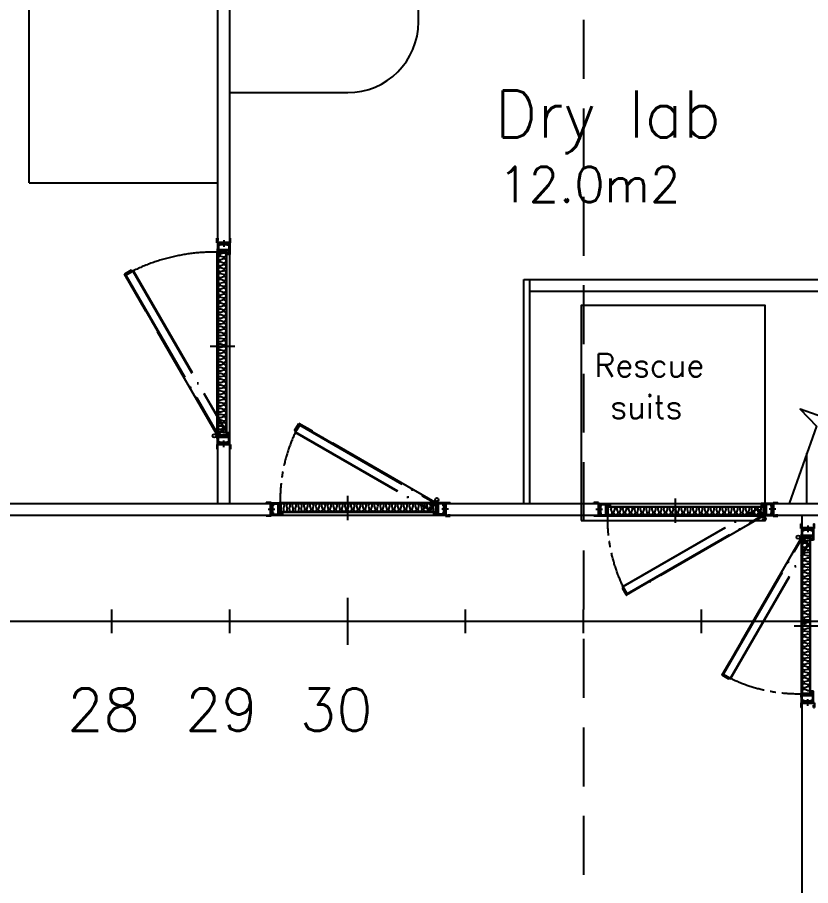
# Model space of a CAD drawing. Extents: x 1551 to 113148, y -1700 to 77018.
# Drawn here: x 26935 to 30297, y 25528 to 29210 of the extents above; entities that cross this region are included whole.
import ezdxf

# ---------------------------------------------------------------- set-up
doc = ezdxf.new("R2010")
doc.units = 0
doc.header["$LTSCALE"] = 500
doc.header["$MEASUREMENT"] = 0
for name, pattern in [('CENTER', [3, 2.5, -0.25, 0, -0.25]), ('CENTER2', [1.125, 0.75, -0.125, 0.125, -0.125]), ('DASHED', [0.75, 0.5, -0.25]), ('PHANTOM', [2.1, 1.25, -0.2, 0.125, -0.2, 0.125, -0.2])]:
    doc.linetypes.add(name, pattern=pattern)
doc.layers.get('0').update_dxf_attribs({"linetype": 'CONTINUOUS'})
doc.layers.add('S0PH1', color=7, linetype='PHANTOM')
doc.layers.add('S0TX2', color=7, linetype='CONTINUOUS')
doc.styles.add('18', font='romans', dxfattribs={"height": 180})

# ---------------------------------------------------------------- blocks, each defined once
blk = doc.blocks.new('A$C64097268')
for p, q in [((20000, -100), (20000, 100)), ((19000, -50), (19000, 50)), ((19500, -50), (19500, 50)), ((20500, -50), (20500, 50)), ((21000, -50), (21000, 50)), ((21500, -50), (21500, 50)), ((-2758.9, 0), (35128.7, 0))]:
    blk.add_line(p, q)
at = {"layer": 'S0TX2', "style": '18'}
for s, p in [('28', (18810.9, -464.2)), ('29', (19310.9, -464.2)), ('30', (19797.2, -464.2))]:
    blk.add_text(s, height=180, dxfattribs=at).set_placement(p)
blk = doc.blocks.new('Internal Door 1000')
at = {"ltscale": 600}
for p, q in [((-6354.7, 17124.8), (-6374.7, 17124.8)), ((-6374.7, 17120.8), (-6374.7, 17124.8)), ((-6374.7, 17120.8), (-6364.7, 17120.8)), ((-6356.7, 17122.8), (-6370.8, 17122.8)), ((-6364.7, 17122.8), (-6364.7, 17120.8)), ((-6356.7, 17122.8), (-6356.7, 17068.8)), ((-6354.7, 17124.8), (-6354.7, 17105.6)), ((-6354.7, 17120.8), (-6304.7, 17120.8)), ((-6304.7, 17120.8), (-6304.7, 17109.8)), ((-5914.7, 17142.2), (-5914.7, 17038.3)), ((-5499.7, 17120.8), (-5549.7, 17120.8)), ((-5549.7, 17120.8), (-5549.7, 17109.8)), ((-5499.7, 17124.8), (-5479.7, 17124.8)), ((-5499.7, 17124.8), (-5499.7, 17105.6)), ((-5497.7, 17122.8), (-5483.6, 17122.8)), ((-5497.7, 17122.8), (-5497.7, 17068.8)), ((-5489.7, 17122.8), (-5489.7, 17120.8)), ((-5479.7, 17120.8), (-5489.7, 17120.8)), ((-5479.7, 17120.8), (-5479.7, 17124.8)), ((-6366.4, 17095.8), (-6338.4, 17095.8)), ((-6354.7, 17118.8), (-6306.7, 17118.8)), ((-6354.7, 17105.6), (-6350.7, 17101)), ((-6354.7, 17086.1), (-6350.7, 17090.7)), ((-6354.7, 17086.1), (-6354.7, 17066.8)), ((-6352.7, 17118.8), (-6352.7, 17106.6)), ((-6352.7, 17106.6), (-6348.7, 17102)), ((-6352.7, 17085.1), (-6348.7, 17089.7)), ((-6352.7, 17085.1), (-6352.7, 17070.8)), ((-6350.7, 17101), (-6350.7, 17090.7)), ((-6348.7, 17118.8), (-6348.7, 17070.8)), ((-6346.7, 17118.8), (-6346.7, 17070.8)), ((-6344.7, 17108.8), (-6346.7, 17108.8)), ((-6344.7, 17116.8), (-6344.7, 17108.8)), ((-6344.7, 17116.8), (-6324.7, 17116.8)), ((-6324.7, 17116.8), (-6324.7, 17072.8)), ((-6322.7, 17118.8), (-6322.7, 17070.8)), ((-6320.7, 17116.8), (-6308.7, 17116.8)), ((-6320.7, 17116.8), (-6320.7, 17068.8)), ((-6319.7, 17102), (-6320.7, 17102)), ((-6319.7, 17102), (-6319.7, 17067.8)), ((-6315.7, 17069.8), (-6315.7, 17107.8)), ((-6314.7, 17107.8), (-6315.7, 17107.8)), ((-6314.7, 17107.8), (-6314.7, 17111.8)), ((-6314.7, 17111.8), (-6306.7, 17111.8)), ((-6314.7, 17109.8), (-6304.7, 17109.8)), ((-6314.7, 17107.8), (-5538.7, 17107.8)), ((-6313.7, 17071.8), (-6313.7, 17105.8)), ((-6313.7, 17105.8), (-5540.7, 17105.8)), ((-6308.7, 17116.8), (-6308.7, 17111.8)), ((-6306.7, 17118.8), (-6306.7, 17111.8)), ((-5539.7, 17109.8), (-5549.7, 17109.8)), ((-5499.7, 17118.8), (-5547.7, 17118.8)), ((-5547.7, 17118.8), (-5547.7, 17111.8)), ((-5539.7, 17111.8), (-5547.7, 17111.8)), ((-5533.7, 17116.8), (-5545.7, 17116.8)), ((-5545.7, 17116.8), (-5545.7, 17111.8)), ((-5540.7, 17071.8), (-5540.7, 17105.8)), ((-5539.7, 17107.8), (-5539.7, 17111.8)), ((-5539.7, 17107.8), (-5538.7, 17107.8)), ((-5538.7, 17069.8), (-5538.7, 17107.8)), ((-5534.7, 17102), (-5534.7, 17067.8)), ((-5534.7, 17102), (-5533.7, 17102)), ((-5533.7, 17116.8), (-5533.7, 17068.8)), ((-5531.7, 17118.8), (-5531.7, 17070.8)), ((-5509.7, 17116.8), (-5529.7, 17116.8)), ((-5529.7, 17116.8), (-5529.7, 17072.8)), ((-5488, 17095.8), (-5516.1, 17095.8)), ((-5509.7, 17116.8), (-5509.7, 17108.8)), ((-5509.7, 17108.8), (-5507.7, 17108.8)), ((-5507.7, 17118.8), (-5507.7, 17070.8)), ((-5505.7, 17118.8), (-5505.7, 17070.8)), ((-5501.7, 17106.6), (-5505.7, 17102)), ((-5501.7, 17085.1), (-5505.7, 17089.7)), ((-5499.7, 17105.6), (-5503.7, 17101)), ((-5503.7, 17101), (-5503.7, 17090.7)), ((-5499.7, 17086.1), (-5503.7, 17090.7)), ((-5501.7, 17118.8), (-5501.7, 17106.6)), ((-5501.7, 17085.1), (-5501.7, 17070.8)), ((-5499.7, 17086.1), (-5499.7, 17066.8)), ((-6374.7, 17070.8), (-6364.7, 17070.8)), ((-6374.7, 17070.8), (-6374.7, 17066.8)), ((-6354.7, 17066.8), (-6374.7, 17066.8)), ((-6356.7, 17068.8), (-6370.8, 17068.8)), ((-6364.7, 17068.8), (-6364.7, 17070.8)), ((-6354.7, 17070.8), (-6322.7, 17070.8)), ((-6354.7, 17068.8), (-6320.7, 17068.8)), ((-6344.7, 17080.8), (-6346.7, 17080.8)), ((-6344.7, 17080.8), (-6344.7, 17072.8)), ((-6344.7, 17072.8), (-6324.7, 17072.8)), ((-6329.7, 17067.8), (-6329.7, 17068.8)), ((-6329.7, 17067.8), (-6319.7, 17067.8)), ((-6319.7, 17068.8), (-5538.7, 17068.8)), ((-5538.7, 17067.8), (-6319.7, 17067.8)), ((-6315.7, 17069.8), (-5538.7, 17069.8)), ((-6313.7, 17071.8), (-5540.7, 17071.8)), ((-5538.7, 17069.8), (-5538.7, 17062.6)), ((-5524.7, 17067.8), (-5534.7, 17067.8)), ((-5534.7, 17067.8), (-5534.7, 17062.6)), ((-5499.7, 17068.8), (-5533.7, 17068.8)), ((-5499.7, 17070.8), (-5531.7, 17070.8)), ((-5509.7, 17072.8), (-5529.7, 17072.8)), ((-5524.7, 17067.8), (-5524.7, 17068.8)), ((-5509.7, 17080.8), (-5507.7, 17080.8)), ((-5509.7, 17080.8), (-5509.7, 17072.8)), ((-5499.7, 17066.8), (-5479.7, 17066.8)), ((-5497.7, 17068.8), (-5483.6, 17068.8)), ((-5489.7, 17068.8), (-5489.7, 17070.8)), ((-5479.7, 17070.8), (-5489.7, 17070.8)), ((-5479.7, 17070.8), (-5479.7, 17066.8))]:
    blk.add_line(p, q, dxfattribs=at)
for p, q in [((-6311.4, 17094.9), (-6307.6, 17083.1)), ((-6298.8, 17083.1), (-6295, 17094.9)), ((-6286.6, 17094.9), (-6282.8, 17083.1)), ((-6273.8, 17083.2), (-6270, 17095.1)), ((-6261.6, 17095.1), (-6257.8, 17083.2)), ((-6245, 17095.1), (-6248.8, 17083.2)), ((-6232.8, 17083.2), (-6236.6, 17095.1)), ((-6236.6, 17095.1), (-6232.8, 17083.2)), ((-6220.2, 17095.1), (-6224, 17083.2)), ((-6208, 17083.2), (-6211.8, 17095.1)), ((-6195.4, 17095.1), (-6199.2, 17083.2)), ((-6187, 17095.1), (-6183.2, 17083.2)), ((-6174.4, 17083.2), (-6170.6, 17095.1)), ((-6162.2, 17095.1), (-6158.4, 17083.2)), ((-6149.6, 17083.2), (-6145.8, 17095.1)), ((-6137.4, 17095.1), (-6133.6, 17083.2)), ((-6124.8, 17083.2), (-6121, 17095.1)), ((-6112.6, 17095.1), (-6108.8, 17083.2)), ((-6100, 17083.2), (-6096.2, 17095.1))]:
    blk.add_line(p, q)
at = {"linetype": 'CENTER', "ltscale": 0.4}
for p, q in [((-6237.6, 16711.3), (-5564.7, 17099.8)), ((-6234.9, 16710.6), (-5565.4, 17097.1)), ((-5544.7, 17065.2), (-6221.9, 16674.2)), ((-6221.6, 16675.5), (-5545.2, 17066)), ((-6218.6, 16678.4), (-5545.7, 17066.9)), ((-6217.9, 16681.1), (-5548.4, 17067.6)), ((-6234.7, 16706.2), (-6239, 16703.7)), ((-6239, 16703.7), (-6221.9, 16674.2)), ((-6238.1, 16704.2), (-6221.6, 16675.5)), ((-6218.6, 16678.4), (-6237.6, 16711.3)), ((-6217.9, 16681.1), (-6234.9, 16710.6)), ((-6221.9, 16674.2), (-6221.1, 16674.7))]:
    blk.add_line(p, q, dxfattribs=at)
at = {"ltscale": 0.5}
for p, q in [((-5565.6, 17099.3), (-5564.7, 17099.8)), ((-5548.4, 17067.6), (-5565.4, 17097.1)), ((-5545.7, 17066.9), (-5564.7, 17099.8)), ((-5561.8, 17094.7), (-5558.3, 17096.7)), ((-5558.3, 17096.7), (-5541.2, 17067.2)), ((-5545.7, 17066.9), (-5542.1, 17060.6)), ((-5541.2, 17067.2), (-5538.6, 17062.6))]:
    blk.add_line(p, q, dxfattribs=at)
blk.add_lwpolyline([(-5540.7, 17073.9, -0.771886), (-5554.3, 17083.2), (-5550.5, 17095.1, 1.315477), (-5566.9, 17095.1), (-5563.1, 17083.2, -1.425918), (-5579.1, 17083.2), (-5575.3, 17095.1, 1.315477), (-5591.7, 17095.1), (-5587.9, 17083.2, -1.425918), (-5603.9, 17083.2), (-5600.1, 17095.1, 1.315477), (-5616.5, 17095.1), (-5612.7, 17083.2, -1.425918), (-5628.7, 17083.2), (-5624.9, 17095.1, 1.315477), (-5641.3, 17095.1), (-5637.5, 17083.2, -1.425918), (-5653.5, 17083.2), (-5649.7, 17095.1, 1.315477), (-5666.1, 17095.1), (-5662.3, 17083.2, -1.425918), (-5678.3, 17083.2), (-5674.5, 17095.1, 1.315477), (-5690.9, 17095.1), (-5687.1, 17083.2, -1.425918), (-5703.1, 17083.2), (-5699.3, 17095.1, 1.315477), (-5715.7, 17095.1), (-5711.9, 17083.2, -1.425918), (-5727.9, 17083.2), (-5724.1, 17095.1, 1.315477), (-5740.5, 17095.1), (-5736.7, 17083.2, -1.425918), (-5752.7, 17083.2), (-5748.9, 17095.1, 1.315477), (-5765.3, 17095.1), (-5761.5, 17083.2, -1.425918), (-5777.5, 17083.2), (-5773.7, 17095.1, 1.315477), (-5790.1, 17095.1), (-5786.3, 17083.2, -1.425918), (-5802.3, 17083.2), (-5798.5, 17095.1, 1.315477), (-5814.9, 17095.1), (-5811.1, 17083.2, -1.425918), (-5827.1, 17083.2), (-5823.3, 17095.1, 1.315477), (-5839.7, 17095.1), (-5835.9, 17083.2, -1.425918), (-5851.9, 17083.2), (-5848.1, 17095.1, 1.315477), (-5864.5, 17095.1), (-5860.7, 17083.2, -1.425918), (-5876.7, 17083.2), (-5872.9, 17095.1, 1.315477), (-5889.3, 17095.1), (-5885.5, 17083.2, -1.425918), (-5901.5, 17083.2), (-5897.8, 17095.1, 1.315477), (-5914.1, 17095.1), (-5910.4, 17083.2, -1.425918), (-5926.3, 17083.2), (-5922.6, 17095.1, 1.315477), (-5938.9, 17095.1), (-5935.2, 17083.2, -1.425918), (-5951.1, 17083.2), (-5947.4, 17095.1, 1.315477), (-5963.7, 17095.1), (-5960, 17083.2, -1.425918), (-5975.9, 17083.2), (-5972.2, 17095.1, 1.315477), (-5988.5, 17095.1), (-5984.8, 17083.2, -1.425918), (-6000.8, 17083.2), (-5997, 17095.1, 1.315477), (-6013.4, 17095.1), (-6009.6, 17083.2, -1.425918), (-6025.6, 17083.2), (-6021.8, 17095.1, 1.315477), (-6038.2, 17095.1), (-6034.4, 17083.2, -1.425918), (-6050.4, 17083.2), (-6046.6, 17095.1, 1.315477), (-6063, 17095.1), (-6059.2, 17083.2, -1.425918), (-6075.2, 17083.2), (-6071.4, 17095.1, 1.315477), (-6087.8, 17095.1), (-6084, 17083.2, -1.425918), (-6100, 17083.2), (-6096.2, 17095.1, 0.676039), (-6108.7, 17104.6, 0.676039)], format="xyb")
at = {"ltscale": 600}
blk.add_circle((-5536.7, 17055.3), 7.5, dxfattribs=at)
blk.add_circle((-5536.7, 17055.3), 7.5, dxfattribs=at)
for centre, start, end in [((-6303.2, 17097.2), 344.4828, 195.5172), ((-6278.4, 17097.2), 129.0031, 195.5172), ((-6278.2, 17097.3), 344.4828, 130.436), ((-6265.8, 17080.3), 160.0841, 19.9159), ((-6253.4, 17097.3), 344.4828, 195.5172), ((-6240.8, 17080.3), 160.0841, 19.9159), ((-6228.4, 17097.3), 344.4828, 195.5172), ((-6216, 17080.3), 160.0841, 19.9159), ((-6203.6, 17097.3), 344.4828, 195.5172), ((-6191.2, 17080.3), 160.0841, 19.9159), ((-6178.8, 17097.3), 344.4828, 195.5172), ((-6166.4, 17080.3), 160.0841, 19.9159), ((-6154, 17097.3), 344.4828, 195.5172), ((-6141.6, 17080.3), 160.0841, 19.9159), ((-6129.2, 17097.3), 344.4828, 195.5172), ((-6116.8, 17080.3), 160.0841, 19.9159), ((-6104.4, 17097.3), 344.4828, 195.5172), ((-6092, 17080.3), 160.0841, 310.7403), ((-6315.6, 17080.2), 282.6244, 19.9159), ((-6290.8, 17080.2), 160.0841, 19.9159)]:
    blk.add_arc(centre, 8.5, start, end)
at = {"layer": 'S0PH1', "linetype": 'CENTER2'}
blk.add_arc((-5536.7, 17055.3), 779, 178.9335, 206.1357, dxfattribs=at)
blk = doc.blocks.new('Internal Lining-door 730 L')
at = {"linetype": 'CENTER', "ltscale": 0.4}
for p, q in [((17302, 17625.1), (17319.1, 17654.6)), ((17302.9, 17624.6), (17319.5, 17653.3)), ((17322.4, 17650.4), (17303.4, 17617.5)), ((17323.2, 17647.7), (17306.2, 17618.2)), ((17319.1, 17654.6), (17320, 17654.1)), ((17896.7, 17321.1), (17319.1, 17654.6)), ((17319.5, 17653.3), (17896.2, 17320.3)), ((17322.4, 17650.4), (17895.7, 17319.4)), ((17323.2, 17647.7), (17893, 17318.7)), ((17306.4, 17622.6), (17302, 17625.1)), ((17303.4, 17617.5), (17876.7, 17286.5)), ((17306.2, 17618.2), (17876, 17289.2))]:
    blk.add_line(p, q, dxfattribs=at)
at = {"ltscale": 600}
for p, q in [((17526.7, 17244.1), (17526.7, 17348)), ((17201.7, 17319.5), (17181.7, 17319.5)), ((17181.7, 17315.5), (17181.7, 17319.5)), ((17181.7, 17315.5), (17191.7, 17315.5)), ((17199.7, 17317.5), (17185.7, 17317.5)), ((17191.7, 17317.5), (17191.7, 17315.5)), ((17199.7, 17263.5), (17199.7, 17317.5)), ((17201.7, 17300.2), (17201.7, 17319.5)), ((17201.7, 17317.5), (17235.7, 17317.5)), ((17201.7, 17315.5), (17233.7, 17315.5)), ((17203.7, 17301.2), (17203.7, 17315.5)), ((17207.7, 17267.5), (17207.7, 17315.5)), ((17209.7, 17267.5), (17209.7, 17315.5)), ((17211.7, 17305.5), (17209.7, 17305.5)), ((17211.7, 17305.5), (17211.7, 17313.5)), ((17211.7, 17313.5), (17231.7, 17313.5)), ((17226.7, 17318.5), (17226.7, 17317.5)), ((17226.7, 17318.5), (17236.7, 17318.5)), ((17231.7, 17269.5), (17231.7, 17313.5)), ((17233.7, 17267.5), (17233.7, 17315.5)), ((17235.7, 17269.5), (17235.7, 17317.5)), ((17236.7, 17284.3), (17236.7, 17318.5)), ((17902.7, 17318.5), (17236.7, 17318.5)), ((17236.7, 17317.5), (17902.7, 17317.5)), ((17240.7, 17316.5), (17240.7, 17278.5)), ((17240.7, 17316.5), (17902.7, 17316.5)), ((17242.7, 17314.5), (17242.7, 17280.5)), ((17242.7, 17314.5), (17900.7, 17314.5)), ((17900.7, 17314.5), (17900.7, 17280.5)), ((17902.7, 17316.5), (17902.7, 17323.7)), ((17902.7, 17316.5), (17902.7, 17278.5)), ((17906.7, 17318.5), (17906.7, 17323.7)), ((17906.7, 17284.3), (17906.7, 17318.5)), ((17916.7, 17318.5), (17906.7, 17318.5)), ((17941.7, 17317.5), (17907.7, 17317.5)), ((17907.7, 17269.5), (17907.7, 17317.5)), ((17941.7, 17315.5), (17909.7, 17315.5)), ((17909.7, 17267.5), (17909.7, 17315.5)), ((17931.7, 17313.5), (17911.7, 17313.5)), ((17911.7, 17269.5), (17911.7, 17313.5)), ((17916.7, 17318.5), (17916.7, 17317.5)), ((17931.7, 17305.5), (17931.7, 17313.5)), ((17931.7, 17305.5), (17933.7, 17305.5)), ((17933.7, 17267.5), (17933.7, 17315.5)), ((17935.7, 17267.5), (17935.7, 17315.5)), ((17939.7, 17301.2), (17939.7, 17315.5)), ((17941.7, 17319.5), (17961.7, 17319.5)), ((17941.7, 17300.2), (17941.7, 17319.5)), ((17943.7, 17263.5), (17943.7, 17317.5)), ((17943.7, 17317.5), (17957.8, 17317.5)), ((17951.7, 17317.5), (17951.7, 17315.5)), ((17961.7, 17315.5), (17951.7, 17315.5)), ((17961.7, 17315.5), (17961.7, 17319.5)), ((17190, 17290.5), (17218.1, 17290.5)), ((17201.7, 17300.2), (17205.7, 17295.6)), ((17201.7, 17280.7), (17205.7, 17285.3)), ((17201.7, 17261.5), (17201.7, 17280.7)), ((17201.7, 17267.5), (17249.7, 17267.5)), ((17203.7, 17301.2), (17207.7, 17296.6)), ((17203.7, 17279.7), (17207.7, 17284.3)), ((17203.7, 17267.5), (17203.7, 17279.7)), ((17205.7, 17285.3), (17205.7, 17295.6)), ((17211.7, 17277.5), (17209.7, 17277.5)), ((17211.7, 17269.5), (17211.7, 17277.5)), ((17211.7, 17269.5), (17231.7, 17269.5)), ((17236.7, 17284.3), (17235.7, 17284.3)), ((17235.7, 17269.5), (17247.7, 17269.5)), ((17241.7, 17278.5), (17240.7, 17278.5)), ((17241.7, 17278.5), (17241.7, 17274.5)), ((17241.7, 17278.5), (17902.7, 17278.5)), ((17241.7, 17276.5), (17251.7, 17276.5)), ((17241.7, 17274.5), (17249.7, 17274.5)), ((17242.7, 17280.5), (17900.7, 17280.5)), ((17247.7, 17269.5), (17247.7, 17274.5)), ((17249.7, 17267.5), (17249.7, 17274.5)), ((17251.7, 17265.5), (17251.7, 17276.5)), ((17891.7, 17265.5), (17891.7, 17276.5)), ((17901.7, 17276.5), (17891.7, 17276.5)), ((17893.7, 17267.5), (17893.7, 17274.5)), ((17901.7, 17274.5), (17893.7, 17274.5)), ((17941.7, 17267.5), (17893.7, 17267.5)), ((17895.7, 17269.5), (17895.7, 17274.5)), ((17907.7, 17269.5), (17895.7, 17269.5)), ((17901.7, 17278.5), (17901.7, 17274.5)), ((17901.7, 17278.5), (17902.7, 17278.5)), ((17906.7, 17284.3), (17907.7, 17284.3)), ((17931.7, 17269.5), (17911.7, 17269.5)), ((17953.4, 17290.5), (17925.4, 17290.5)), ((17931.7, 17269.5), (17931.7, 17277.5)), ((17931.7, 17277.5), (17933.7, 17277.5)), ((17939.7, 17301.2), (17935.7, 17296.6)), ((17939.7, 17279.7), (17935.7, 17284.3)), ((17941.7, 17300.2), (17937.7, 17295.6)), ((17937.7, 17285.3), (17937.7, 17295.6)), ((17941.7, 17280.7), (17937.7, 17285.3)), ((17939.7, 17267.5), (17939.7, 17279.7)), ((17941.7, 17261.5), (17941.7, 17280.7)), ((17181.7, 17265.5), (17191.7, 17265.5)), ((17181.7, 17265.5), (17181.7, 17261.5)), ((17201.7, 17261.5), (17181.7, 17261.5)), ((17199.7, 17263.5), (17185.7, 17263.5)), ((17191.7, 17263.5), (17191.7, 17265.5)), ((17201.7, 17265.5), (17251.7, 17265.5)), ((17941.7, 17265.5), (17891.7, 17265.5)), ((17941.7, 17261.5), (17961.7, 17261.5)), ((17943.7, 17263.5), (17957.8, 17263.5)), ((17951.7, 17263.5), (17951.7, 17265.5)), ((17961.7, 17265.5), (17951.7, 17265.5)), ((17961.7, 17265.5), (17961.7, 17261.5))]:
    blk.add_line(p, q, dxfattribs=at)
at = {"ltscale": 0.5}
for p, q in [((17857.8, 17307.3), (17858.3, 17306.4)), ((17893, 17318.7), (17876, 17289.2)), ((17895.7, 17319.4), (17876.7, 17286.5)), ((17883.1, 17289.6), (17900.2, 17319.1)), ((17895.7, 17319.4), (17899.4, 17325.7)), ((17900.2, 17319.1), (17902.8, 17323.7)), ((17879.7, 17291.6), (17883.1, 17289.6))]:
    blk.add_line(p, q, dxfattribs=at)
for p, q in [((17254.5, 17291.2), (17258.2, 17303.1)), ((17267.1, 17303.1), (17270.8, 17291.2)), ((17279.3, 17291.2), (17283.1, 17303.1)), ((17291.9, 17303.1), (17295.7, 17291.2)), ((17304.1, 17291.2), (17307.9, 17303.1)), ((17316.7, 17303.1), (17320.5, 17291.2)), ((17328.9, 17291.2), (17332.7, 17303.1)), ((17341.5, 17303.1), (17345.3, 17291.2))]:
    blk.add_line(p, q)
blk.add_lwpolyline([(17900.7, 17312.4, 0.771886), (17887.2, 17303.1), (17891, 17291.2, -1.315477), (17874.6, 17291.2), (17878.4, 17303.1, 1.425918), (17862.4, 17303.1), (17866.2, 17291.2, -1.315477), (17849.8, 17291.2), (17853.6, 17303.1, 1.425918), (17837.6, 17303.1), (17841.4, 17291.2, -1.315477), (17825, 17291.2), (17828.8, 17303.1, 1.425918), (17812.8, 17303.1), (17816.6, 17291.2, -1.315477), (17800.2, 17291.2), (17804, 17303.1, 1.425918), (17788, 17303.1), (17791.8, 17291.2, -1.315477), (17775.4, 17291.2), (17779.1, 17303.1, 1.425918), (17763.2, 17303.1), (17766.9, 17291.2, -1.315477), (17750.6, 17291.2), (17754.3, 17303.1, 1.425918), (17738.4, 17303.1), (17742.1, 17291.2, -1.315477), (17725.8, 17291.2), (17729.5, 17303.1, 1.425918), (17713.6, 17303.1), (17717.3, 17291.2, -1.315477), (17701, 17291.2), (17704.7, 17303.1, 1.425918), (17688.8, 17303.1), (17692.5, 17291.2, -1.315477), (17676.2, 17291.2), (17679.9, 17303.1, 1.425918), (17663.9, 17303.1), (17667.7, 17291.2, -1.315477), (17651.3, 17291.2), (17655.1, 17303.1, 1.425918), (17639.1, 17303.1), (17642.9, 17291.2, -1.315477), (17626.5, 17291.2), (17630.3, 17303.1, 1.425918), (17614.3, 17303.1), (17618.1, 17291.2, -1.315477), (17601.7, 17291.2), (17605.5, 17303.1, 1.425918), (17589.5, 17303.1), (17593.3, 17291.2, -1.315477), (17576.9, 17291.2), (17580.7, 17303.1, 1.425918), (17564.7, 17303.1), (17568.5, 17291.2, -1.315477), (17552.1, 17291.2), (17555.9, 17303.1, 1.425918), (17539.9, 17303.1), (17543.7, 17291.2, -1.315477), (17527.3, 17291.2), (17531.1, 17303.1, 1.425918), (17515.1, 17303.1), (17518.9, 17291.2, -1.315477), (17502.5, 17291.2), (17506.3, 17303.1, 1.425918), (17490.3, 17303.1), (17494.1, 17291.2, -1.315477), (17477.7, 17291.2), (17481.5, 17303.1, 1.425918), (17465.5, 17303.1), (17469.3, 17291.2, -1.315477), (17452.9, 17291.2), (17456.7, 17303.1, 1.425918), (17440.7, 17303.1), (17444.5, 17291.2, -1.315477), (17428.1, 17291.2), (17431.9, 17303.1, 1.425918), (17415.9, 17303.1), (17419.7, 17291.2, -1.315477), (17403.3, 17291.2), (17407.1, 17303.1, 1.425918), (17391.1, 17303.1), (17394.9, 17291.2, -1.315477), (17378.5, 17291.2), (17382.3, 17303.1, 1.425918), (17366.3, 17303.1), (17370.1, 17291.2, -1.315477), (17353.7, 17291.2), (17357.5, 17303.1, 1.425918), (17341.5, 17303.1), (17345.3, 17291.2, -0.676039), (17332.7, 17281.7, -0.676039)], format="xyb")
at = {"ltscale": 600}
blk.add_circle((17904.7, 17331), 7.5, dxfattribs=at)
blk.add_circle((17904.7, 17331), 7.5, dxfattribs=at)
for centre, start, end in [((17250.3, 17306), 340.0841, 152.2922), ((17275.1, 17306), 340.0841, 199.9159), ((17299.9, 17306), 340.0841, 199.9159), ((17324.7, 17306), 340.0841, 199.9159), ((17349.5, 17306), 49.2597, 199.9159), ((17262.7, 17289), 164.4828, 15.5172), ((17287.5, 17289), 164.4828, 15.5172), ((17312.3, 17289), 164.4828, 15.5172), ((17337.1, 17289), 164.4828, 15.5172)]:
    blk.add_arc(centre, 8.5, start, end)
at = {"layer": 'S0PH1', "linetype": 'CENTER2', "ltscale": 0.4}
blk.add_arc((17904.7, 17331), 664, 154.5349, 181.2513, dxfattribs=at)

msp = doc.modelspace()

# ---------------------------------------------------------------- linework, layer by layer
at = {"linetype": 'DASHED'}
msp.add_line((29335.105, 31448.758), (29335.105, 21848.758), dxfattribs=at)
for p, q in [((27785.105, 27148.758), (27785.105, 31298.758)), ((27835.105, 27148.758), (27835.105, 31298.758)), ((26985.105, 28508.543), (26985.105, 30498.758)), ((28635.105, 29190.549), (28635.105, 30498.758)), ((27835.105, 28890.549), (28335.105, 28890.549)), ((26985.105, 28508.543), (27785.105, 28508.543)), ((29081.692, 27148.758), (29081.692, 28098.758)), ((29081.692, 28098.758), (31248.277, 28098.758)), ((29106.692, 27148.758), (29106.692, 28098.758)), ((29106.692, 28048.758), (31198.277, 28048.758)), ((30281.692, 27148.758), (30281.692, 27361.718)), ((24635.105, 27148.758), (31698.277, 27148.758)), ((26470.584, 27148.758), (31785.105, 27148.758)), ((24635.105, 27098.758), (33385.105, 27098.758)), ((30260.105, 27098.758), (30260.105, 24273.716))]:
    msp.add_line(p, q)
msp.add_lwpolyline([(30523.245, 28048.758), (30470.712, 27899.342), (30539.743, 27826.991), (30371.592, 27886.11), (30440.623, 27813.758), (30352.053, 27561.842), (30421.083, 27489.491), (30252.932, 27548.61), (30321.963, 27476.258), (30206.819, 27148.758)])
msp.add_lwpolyline([(29324.219, 27075.588), (30104.319, 27075.588), (30104.319, 27988.093), (29324.219, 27988.093)], close=True)
msp.add_arc((28335.105, 29190.549), 300, 270, 0)

# ---------------------------------------------------------------- block references
for name, p, rotation in [('Internal Door 1000', (10714.271, 21898.793), 270), ('Internal Lining-door 730 L', (47575.568, 9101.017), 90)]:
    msp.add_blockref(name, p, dxfattribs=dict(rotation=rotation))
msp.add_blockref('Internal Lining-door 730 L', (10808.375, 9833.295))
at = {"xscale": -1, "rotation": 180}
msp.add_blockref('Internal Lining-door 730 L', (12196.549, 44414.222), dxfattribs=at)
at = {"linetype": 'CENTER'}
msp.add_blockref('A$C64097268', (8335.105, 26648.758), dxfattribs=at)

# ---------------------------------------------------------------- texts
at = {"style": '18'}
for s, height, p in [('Dry lab', 200, (28958.59, 28700.188)), ('12.0m2', 150, (28973.826, 28426.139)), ('Rescue ', 97.5375, (29382.014, 27685.403)), ('suits', 97.5375, (29448.257, 27508.828))]:
    msp.add_text(s, height=height, dxfattribs=at).set_placement(p)

doc.saveas('drawing.dxf')
